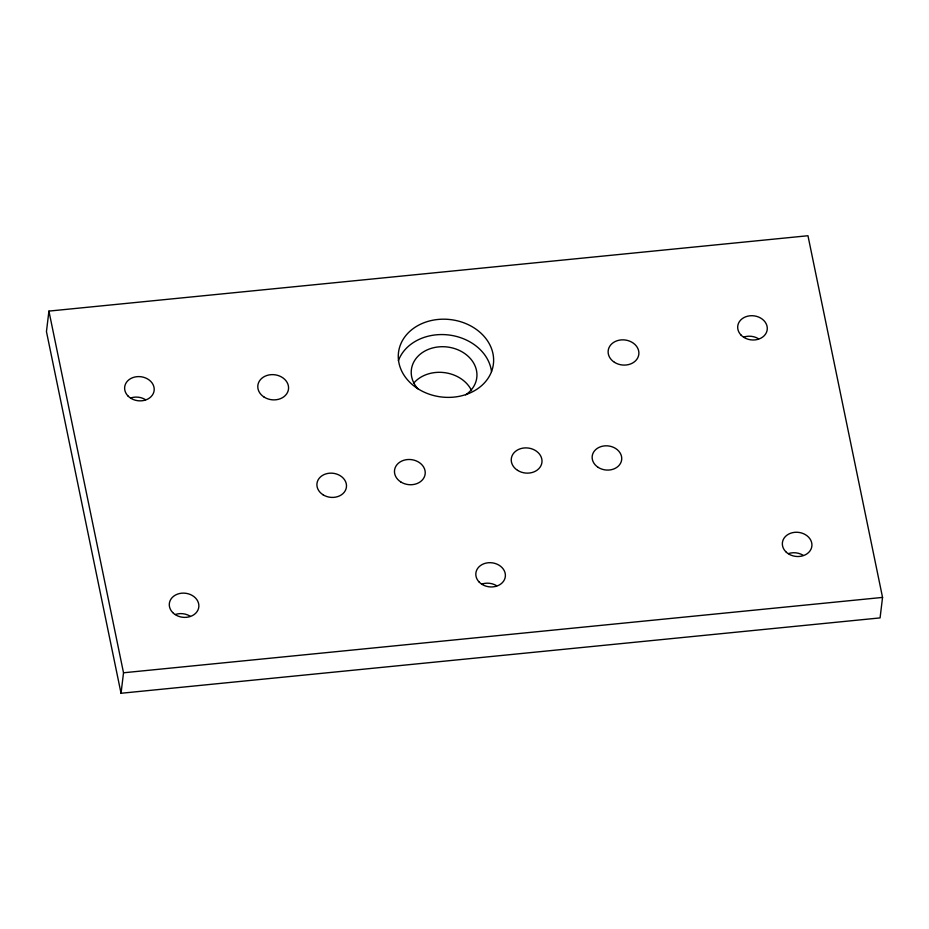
<?xml version="1.0" encoding="UTF-8"?>
<svg xmlns="http://www.w3.org/2000/svg" width="929" height="929" viewBox="0 0 929 929"><rect width="100%" height="100%" fill="white"/><g stroke="black" fill="none" stroke-linecap="round" stroke-linejoin="round"><path stroke-width="1.39" d="M48.923 311.099L46.45 331.583L121.037 693.266L880.077 617.901L882.55 597.417L807.963 235.734L48.923 311.099L123.522 672.782L121.037 693.266M123.522 672.782L882.55 597.417M413.544 383.352A32.956 26.86 6.9 0 1 444.422 372.622A32.956 26.86 6.9 0 1 471.595 390.668M398.39 360.673A47.797 38.96 6.9 0 1 448.521 334.951A47.797 38.96 6.9 0 1 491.511 371.542M417.853 388.821A32.956 26.86 6.9 0 1 423.694 351.719A32.956 26.86 6.9 0 1 469.389 357.491A32.956 26.86 6.9 0 1 465.638 394.848M130.757 397.949A14.841 12.1 6.9 0 1 145.505 399.667M788.477 553.591A14.841 12.1 6.9 0 1 803.213 555.321M743.827 337.064A14.841 12.1 6.9 0 1 758.563 338.783M175.407 614.475A14.841 12.1 6.9 0 1 190.155 616.194M481.942 584.039A14.841 12.1 6.9 0 1 496.69 585.758M517.569 470.353A15.433 12.588 6.9 0 0 541.932 462.445A15.433 12.588 6.9 0 0 520.345 448.742A15.433 12.588 6.9 0 0 517.569 470.353M614.452 362.31A15.433 12.588 6.9 0 0 638.815 354.402A15.433 12.588 6.9 0 0 617.228 340.699A15.433 12.588 6.9 0 0 614.452 362.31M264.126 397.101A15.433 12.588 6.9 0 0 288.489 389.193A15.433 12.588 6.9 0 0 266.902 375.479A15.433 12.588 6.9 0 0 264.126 397.101M415.89 387.393A47.797 38.96 6.9 0 0 493.032 366.351A47.797 38.96 6.9 0 0 428.931 321.12A47.797 38.96 6.9 0 0 415.89 387.393M400.794 481.954A15.433 12.588 6.9 0 0 425.157 474.045A15.433 12.588 6.9 0 0 403.569 460.343A15.433 12.588 6.9 0 0 400.794 481.954M598.241 467.415A14.841 12.1 6.9 0 0 621.664 459.809A14.841 12.1 6.9 0 0 600.912 446.628A14.841 12.1 6.9 0 0 598.241 467.415M323.002 494.751A14.841 12.1 6.9 0 0 346.424 487.144A14.841 12.1 6.9 0 0 325.673 473.964A14.841 12.1 6.9 0 0 323.002 494.751M128.016 396.009A14.841 12.1 6.9 0 0 153.297 393.501A14.841 12.1 6.9 0 0 136.935 376.675A14.841 12.1 6.9 0 0 128.016 396.009M172.678 612.536A14.841 12.1 6.9 0 0 197.958 610.028A14.841 12.1 6.9 0 0 181.585 593.201A14.841 12.1 6.9 0 0 172.678 612.536M479.201 582.1A14.841 12.1 6.9 0 0 504.482 579.591A14.841 12.1 6.9 0 0 488.12 562.765A14.841 12.1 6.9 0 0 479.201 582.1M785.737 551.663A14.841 12.1 6.9 0 0 811.017 549.155A14.841 12.1 6.9 0 0 794.643 532.329A14.841 12.1 6.9 0 0 785.737 551.663M741.087 335.137A14.841 12.1 6.9 0 0 766.367 332.628A14.841 12.1 6.9 0 0 749.993 315.79A14.841 12.1 6.9 0 0 741.087 335.137"/></g></svg>
